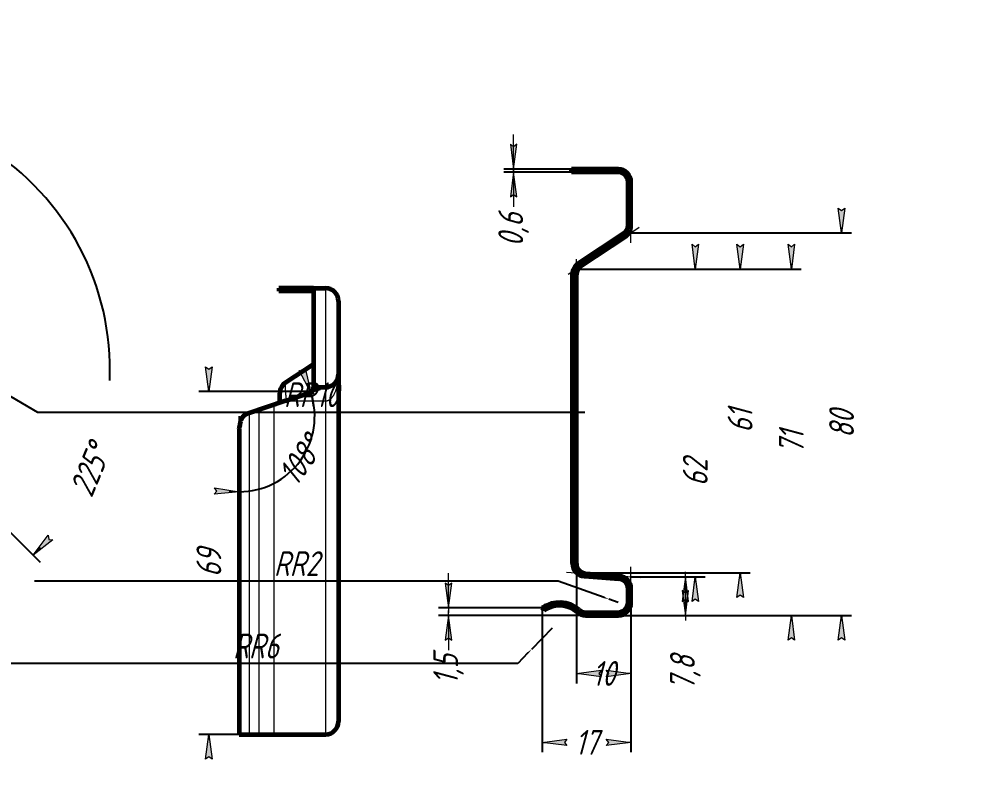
# Model space of a CAD drawing. Header units: millimetres. Extents: x 0 to 420, y 0 to 297.
# Drawn here: x 228.5 to 420, y 146.2 to 297 of the extents above; entities that cross this region are included whole.
import ezdxf

# ---------------------------------------------------------------- set-up
doc = ezdxf.new("R2010")
doc.units = ezdxf.units.MM
doc.linetypes.add('K5LT_BASIC', pattern=[0])
doc.linetypes.add('K5LT_THIN', pattern=[0])
doc.layers.add('Системный слой', color=7, linetype='Continuous')
doc.layers.add('Системный слой (1)', color=7, linetype='Continuous', true_color=0x909090)
doc.styles.add('KDIMTEXTSTYLE', font='GOST_AU.SHX', dxfattribs={"width": 0.96, "oblique": 15, "height": 5})
doc.dimstyles.new('KDIMSTYLE (1.00)', dxfattribs={"dimtxt": 5, "dimasz": 1, "dimexe": 2, "dimexo": 0, "dimgap": 1, "dimtad": 1, "dimtxsty": 'KDIMTEXTSTYLE', "dimsah": 1, "dimcen": 0, "dimdle": 1, "dimadec": 0, "dimazin": 0, "dimtfac": 0.667, "dimtmove": 0, "dimatfit": 3, "dimfxl": 1, "dimtvp": 1, "dimtolj": 1, "dimtzin": 0, "dimarcsym": 0})

# ---------------------------------------------------------------- blocks, each defined once
blk = doc.blocks.new('KDIMARROW_01')
at = {"layer": 'Системный слой'}
blk.add_hatch(color=0, dxfattribs=at).paths.add_polyline_path([(0, 0), (-5, 0.658262491226197), (-4.5, 5.51091059616309e-16), (-5, -0.6582624912261956)])
at = {"layer": 'Системный слой', "color": 0, "linetype": 'K5LT_THIN', "lineweight": 18}
for p, q in [((-4.5, 5.51091059616309e-16), (-5, 0.658262491226197)), ((-5, 0.658262491226197), (0, 0)), ((0, 0), (-5, -0.6582624912261956)), ((-5, -0.6582624912261956), (-4.5, 5.51091059616309e-16))]:
    blk.add_line(p, q, dxfattribs=at)
at = {"layer": 'Системный слой (1)', "color": 0, "linetype": 'K5LT_THIN', "lineweight": 18}
blk.add_line((0, 0), (-1, 0), dxfattribs=at)
blk = doc.blocks.new('U6')
at = {"layer": 'Системный слой (1)', "color": 7, "linetype": 'K5LT_THIN', "lineweight": 18}
for p, q in [((353.5164846010287, 254.9620083883978), (350.7785806988948, 253.1464102596367)), ((351.8496716003999, 251.8566874300626), (351.8496716003999, 255.2493693577981))]:
    blk.add_line(p, q, dxfattribs=at)
blk = doc.blocks.new('U7')
at = {"layer": 'Системный слой (1)', "color": 7, "linetype": 'K5LT_THIN', "lineweight": 18}
for p, q in [((341.7443506420648, 247.1555019691034), (339.1828585997711, 245.4568886046241)), ((340.8496716003999, 245.4886889684746), (340.8496716003999, 248.5622095629593))]:
    blk.add_line(p, q, dxfattribs=at)
blk = doc.blocks.new('U8')
at = {"layer": 'Системный слой (1)', "color": 7, "linetype": 'K5LT_THIN', "lineweight": 18}
for p, q in [((340.8496716003999, 183.3304346661019), (340.8496716003999, 187.1902624012237)), ((338.8549399664823, 185.4755060576595), (342.7046002095403, 185.1955307672553))]:
    blk.add_line(p, q, dxfattribs=at)
blk = doc.blocks.new('U9')
at = {"layer": 'Системный слой (1)', "color": 7, "linetype": 'K5LT_THIN', "lineweight": 18}
for p, q in [((351.8496716003999, 182.1126586104436), (351.8496716003999, 186.530434666102)), ((349.438264407348, 184.7058097346875), (353.8444032343175, 184.3853632745443))]:
    blk.add_line(p, q, dxfattribs=at)
blk = doc.blocks.new('KDIMARROW_02')
at = {"layer": 'Системный слой'}
blk.add_hatch(color=0, dxfattribs=at).paths.add_polyline_path([(4.5, -5.51091059616309e-16), (5, 0.6582624912261956), (0, 0), (5, -0.658262491226197)])
at = {"layer": 'Системный слой', "color": 0, "linetype": 'K5LT_THIN', "lineweight": 18}
for p, q in [((5, 0.6582624912261956), (0, 0)), ((0, 0), (5, -0.658262491226197)), ((0, 0), (7, -8.572527594031472e-16)), ((4.5, -5.51091059616309e-16), (5, 0.6582624912261956)), ((5, -0.658262491226197), (4.5, -5.51091059616309e-16))]:
    blk.add_line(p, q, dxfattribs=at)
at = {"layer": 'Системный слой (1)', "color": 0, "linetype": 'K5LT_THIN', "lineweight": 18}
blk.add_line((0, 0), (-1, 0), dxfattribs=at)

msp = doc.modelspace()

# ---------------------------------------------------------------- hatches: boundary and pattern name
at = {"layer": 'Системный слой (1)'}
h = msp.add_hatch(dxfattribs=at)
h.set_pattern_fill('', angle=45, style=0, pattern_type=0)
h.set_pattern_definition([(45, (0, 0), (-1.060660171779821, 1.060660171779821), [])])
h.paths.add_polyline_path([(351.2496716003999, 182.1126586104436), (351.2496716003999, 179.3304346661019), (350.663885162773, 177.9162211037288), (349.2496716003999, 177.3304346661019), (342.6985679537347, 177.3304346661019), (341.3756490678255, 177.8304727928182), (338.6278253248132, 179.2050507925467), (335.55984583972, 179.0392138875854), (333.9440186693994, 178.230434666102), (334.2965242134497, 177.7316514196812), (337.0369646354632, 178.7165302413613), (339.8903744262536, 178.1351073609881), (340.9972604724752, 177.3804627527829), (342.7170306714457, 176.730434666102), (349.2496716003999, 176.7304346661019), (351.0881492314849, 177.4919570350169), (351.8496716003999, 179.330434666102), (351.8496716003999, 182.1126586104436), (351.0881492314849, 183.9511362415286), (349.438264407348, 184.7058097346875), (342.7046002088423, 185.1955307673061), (341.3366023706829, 185.8823551009598), (340.8496716003999, 187.1902624012237), (340.8496716003999, 245.4886889684746), (341.4354580380268, 246.9029025308477), (341.7443506420648, 247.1555019691034), (350.7785806988948, 253.1464102596367), (351.8177902306313, 254.8434547102937), (351.8496716003999, 255.2493693577981), (351.8496716003999, 264.1304346661019), (351.0881492314849, 265.9689122971869), (349.2496716003999, 266.7304346661019), (339.8496716003999, 266.7304346661019), (339.8496716003999, 266.1304346661019), (349.2496716003999, 266.1304346661019), (350.663885162773, 265.544648228475), (351.2496716003999, 264.130434666102), (351.2496716003999, 255.4077291261248), (350.663885162773, 253.9935155637517), (350.3537106441733, 253.7400667532736), (341.214420843574, 247.6896017816584), (340.1018160731634, 246.0397451384263), (340.0496716003999, 245.5216406968991), (340.0496716003999, 187.2048078557692), (340.8111939693149, 185.3663302246841), (342.461078791375, 184.6116567316763), (349.3947429919576, 184.1073902443612), (350.762740830117, 183.4205659107075)])

# ---------------------------------------------------------------- linework, layer by layer
at = {"layer": 'Системный слой (1)', "color": 150, "linetype": 'K5LT_BASIC', "lineweight": 60, "true_color": 0x0080ff}
for p, q in [((349.2496716003999, 266.7304346661019), (339.8496716003999, 266.7304346661019)), ((339.8496716003999, 266.1304346661019), (339.8496716003999, 266.7304346661019)), ((349.2496716003999, 266.1304346661019), (339.8496716003999, 266.1304346661019)), ((351.2496716003999, 255.4077291261248), (351.2496716003999, 264.130434666102)), ((351.8496716003999, 255.2493693577981), (351.8496716003999, 264.1304346661019)), ((350.3537106441733, 253.7400667532736), (341.214420843574, 247.6896017816584)), ((350.7785806988948, 253.1464102596367), (341.7443506420648, 247.1555019691034)), ((340.0496716003999, 187.2048078557692), (340.0496716003999, 245.5216406968991)), ((340.8496716003999, 187.1902624012237), (340.8496716003999, 245.4886889684746)), ((287.8570952589442, 242.7304346661019), (280.8570952589442, 242.7304346661019)), ((280.8570952589442, 242.7304346661019), (280.8570952589442, 242.1304346661019)), ((287.8570952589442, 242.1304346661019), (280.8570952589442, 242.1304346661019)), ((287.8570952589442, 242.7304346661019), (290.2570952589442, 242.7304346661019)), ((287.8570952589442, 242.7304346661019), (287.8570952589442, 222.7304346661019)), ((292.8570952589442, 240.1304346661019), (292.8570952589442, 225.3304346661019)), ((282.2218445022826, 223.6896017817672), (287.8570952589442, 227.4202950909139)), ((292.8551672654297, 225.2303254801269), (292.8562316138652, 225.263425647842)), ((292.8570952589442, 225.3304346661019), (292.8570952589442, 155.330434666102)), ((282.2217072826765, 223.6895098327752), (282.2218445022826, 223.6896017817672)), ((287.8570952589442, 222.7304346661019), (290.2570952589442, 222.7304346661019)), ((287.8570952589442, 221.8749533801389), (287.8570952589442, 222.7304346661019)), ((292.4682535254616, 223.9626703880156), (292.4675056027178, 223.9614620176759)), ((281.0570952589442, 219.6082867134722), (281.0570952589442, 221.5216406968991)), ((282.1803329680549, 219.9826992831758), (287.8570952589442, 221.8749533801389)), ((282.1803329680549, 219.9826992831758), (274.6632129857317, 217.476992622401)), ((272.8570952589442, 214.2726532358843), (272.8570952589442, 152.730434666102)), ((342.461078791375, 184.6116567316763), (349.3947429919576, 184.1073902443612)), ((342.7046002095403, 185.1955307672553), (349.438264407348, 184.7058097346875)), ((351.2496716003999, 179.330434666102), (351.2496716003999, 182.1126586104436)), ((351.8496716003999, 179.330434666102), (351.8496716003999, 182.1126586104436)), ((333.9440186693994, 178.230434666102), (334.2975741707248, 177.7301657661726)), ((342.6985679537347, 177.3304346661019), (349.2496716003999, 177.3304346661019)), ((342.7170306714457, 176.730434666102), (349.2496716003999, 176.730434666102)), ((272.8570952589442, 152.7304346661019), (290.2570952589442, 152.7304346661019))]:
    msp.add_line(p, q, dxfattribs=at)
at = {"layer": 'Системный слой (1)', "color": 7, "linetype": 'K5LT_THIN', "lineweight": 18}
for p, q in [((290.2570952589442, 242.7304346661019), (290.2570952589442, 222.7304346661019)), ((282.2217072826765, 223.6895098327752), (282.2218445022826, 223.6896017817672)), ((279.8570952589442, 219.2082867134721), (279.8570952589442, 152.7304346661019)), ((282.1803329680549, 219.9826992831758), (290.2570952589442, 219.9826992831758)), ((290.2570952589442, 219.9826992831758), (290.2570952589442, 152.7304346661019)), ((274.8570952589442, 217.5416200468052), (274.8570952589442, 152.7304346661019)), ((276.8570952589442, 152.7304346661019), (276.8570952589442, 218.208286713472))]:
    msp.add_line(p, q, dxfattribs=at)
at = {"layer": 'Системный слой (1)', "color": 150, "linetype": 'K5LT_BASIC', "lineweight": 60, "true_color": 0x0080ff}
for centre, radius, start, end in [((349.2496716003999, 264.1304346661019), 2.6, 0, 90), ((349.2496716003999, 264.1304346661019), 2, 0, 90), ((349.2496716003999, 255.4077291261248), 2, 303.5056712207182, 0), ((349.2496716003999, 255.2493693577981), 2.6, 306.0181825837372, 0), ((342.6496716003999, 245.5216406968991), 2.6, 123.5056712207182, 180), ((342.8496716003999, 245.4886889684746), 2, 123.5497251037103, 180), ((290.2570952589442, 240.1304346661019), 2.6, 0, 90), ((290.2570952589442, 225.3304346661019), 2.6, 270, 0), ((283.6570952589443, 221.5216406968991), 2.6, 123.5056712207182, 180), ((283.6583081361513, 221.5209880542585), 2.601212962915867, 123.5236089400739, 162.0724804930696), ((283.6583081361513, 221.5209880542585), 2.601212962915871, 123.5236089400738, 162.0724804917031), ((271.5009353255634, 226.9638256029059), 10, 286.6278307568699, 288.434948822922), ((342.6496716003999, 187.2048078557692), 2.6, 180, 265.8403577062875), ((342.8496716003999, 187.1902624012237), 2, 180, 265.8403577062875), ((349.2496716003999, 182.1126586104436), 2, 0, 85.84035770628746), ((349.2496716003999, 182.1126586104436), 2.6, 0, 85.84035770628765), ((337.406892410098, 173.3305871729671), 6, 48.58872659098112, 125.250030408339), ((337.4254300592288, 173.3305210866588), 5.4, 48.58944214758016, 125.4102515536729), ((334.4496716003999, 176.730434666102), 2, 89.59148536292956, 90), ((349.2496716003999, 179.3304346661019), 2, 270, 0), ((349.2496716003999, 179.3304346661019), 2.6, 270, 0), ((342.7170306714457, 179.330434666102), 2.6, 228.5894421475801, 270), ((342.6985679537347, 179.3304346661019), 2, 228.5887265909811, 270.0000000000001), ((290.2570952589442, 155.3304346661019), 2.6, 270, 0)]:
    msp.add_arc(centre, radius, start, end, dxfattribs=at)
at = {"layer": 'Системный слой (1)', "color": 7, "linetype": 'K5LT_THIN', "lineweight": 18}
for points, knots in [([(290.2570952589442, 219.9826992831758), (290.3203904038029, 219.9846914942979), (290.4361140186692, 219.9903625289764), (290.5907426281655, 220.0228471491485), (290.7170885337341, 220.062179721542), (290.8205093865586, 220.1038061939774), (290.9080827923012, 220.1457372522245), (290.991799794511, 220.1915868390963), (291.088968200845, 220.251684359212), (291.2035195913812, 220.3338690639955), (291.3267443220007, 220.4368586976788), (291.4448017665553, 220.55049042185), (291.5539686905164, 220.6692201546979), (291.6542208984723, 220.7908117203643), (291.7450004024837, 220.9123916280739), (291.8276743217048, 221.0331469782664), (291.9108583147989, 221.165100073819), (292.0010346634577, 221.3207090618316), (292.1065833890813, 221.5231210280316), (292.2187058868996, 221.7663936672834), (292.3317034968571, 222.0490107683023), (292.4339250593056, 222.3454692786708), (292.5307568164702, 222.6731240173876), (292.6214596877485, 223.0388208222255), (292.7055127717365, 223.4614635714225), (292.7786417813534, 223.9495952275182), (292.8284689798717, 224.4556934357902), (292.8527508976979, 224.926214201485), (292.8570952589442, 225.2074588428008), (292.8570952589442, 225.3304346661019)], [0, 0, 0, 0, 0.7963715306545559, 1.46573922229025, 2.014195544904608, 2.493220266413625, 2.902813386817302, 3.273718705387902, 3.75406577636093, 4.419535758627635, 5.155557086485374, 5.899408079012683, 6.625571809757935, 7.355953440061212, 8.065296492074896, 8.72580797506425, 9.39331802412204, 10.234012371862, 11.24187741696398, 12.60690130007297, 14.01306336805809, 15.55116356441987, 17.06384470264885, 18.88301855306069, 20.93295887852871, 23.23121547478051, 25.95877795650281, 28.23176638153036, 30, 30, 30, 30]), ([(282.3755990644459, 220.0477879819728), (282.366954149399, 220.1489319636798), (282.3448215311334, 220.4104144124294), (282.3135787615389, 220.7906989495392), (282.2820734292745, 221.1856007991479), (282.2538241616479, 221.5749966681272), (282.2253063366364, 222.0032989896993), (282.1992692100659, 222.4541175425761), (282.1816246272348, 222.8563788930196), (282.174357222415, 223.1630348601148), (282.1752448891457, 223.3764163673693), (282.1817582954762, 223.5246716393877), (282.1928780927119, 223.6202346492009), (282.2063517685136, 223.6715789886928), (282.2173421578528, 223.6865497279247), (282.2217072826765, 223.6895098327752)], [0, 0, 0, 0, 0.7465651104841712, 1.958404409574458, 2.971950505510743, 4.009114423603674, 5.361101675409085, 7.014887180343995, 8.785358197773808, 10.38128362193388, 11.72168050610434, 12.92969832153801, 14.152595027817, 15.17890049370284, 16, 16, 16, 16]), ([(290.2570952589442, 222.7304346661019), (290.2570969519185, 222.7303346804338), (290.2571181107033, 222.7290850599684), (290.2570253092511, 222.7233580618226), (290.2574351772666, 222.712555168049), (290.2590155315696, 222.6977591294776), (290.2541526016507, 222.6766344811092), (290.2457952556607, 222.655693640756), (290.2384430616639, 222.6274572777408), (290.2361414437454, 222.5985958843023), (290.2348493222978, 222.5710894741256), (290.2338401754542, 222.5470341975031), (290.2317974864289, 222.5256208300616), (290.228513900823, 222.5011177627963), (290.2264427202842, 222.4748322002878), (290.2272017998208, 222.4490631262924), (290.2321427477336, 222.4242644412812), (290.2408750536868, 222.398094897604), (290.249826072946, 222.3718587875779), (290.2563068585192, 222.3465371853699), (290.2591870853985, 222.321098395946), (290.2601342232119, 222.2911809689764), (290.259089086076, 222.2565334138689), (290.257369994744, 222.2202429847661), (290.2570243858409, 222.1847658387019), (290.2571271482167, 222.1424509526904), (290.2570769446845, 222.0765649843457), (290.2571093873539, 221.9482637686515), (290.2570765820188, 221.8109018271952), (290.257106915525, 221.6929050787612), (290.2570673546207, 221.6442867333452), (290.2572087157178, 221.5995810551913), (290.2587430420388, 221.5507445127309), (290.2599991984548, 221.5001112560643), (290.2596370511312, 221.4539882438229), (290.2576941924538, 221.4148114840683), (290.2537412598123, 221.3793912806676), (290.2475700058413, 221.3425087228109), (290.2399654094332, 221.3021702524402), (290.2327597881452, 221.2604630795073), (290.2281048372565, 221.2196324562217), (290.2265921871434, 221.1778246642748), (290.2270694788702, 221.1309863278182), (290.2294437690019, 221.0787247310717), (290.2324428366213, 221.0242440696306), (290.2340611101462, 220.9695917002739), (290.234952973243, 220.9117964392865), (290.2359517071049, 220.8488159040168), (290.2374503462531, 220.7832471219128), (290.2399520228759, 220.7175006348269), (290.2445295630023, 220.6520258629588), (290.2498764372571, 220.5854076313724), (290.2555342650306, 220.5084943181089), (290.2584383426192, 220.4240273093138), (290.2579801383521, 220.3296167299652), (290.2569874056106, 220.2454788988556), (290.2571255203313, 220.1649275729117), (290.2570804869737, 220.0808652093306), (290.2570952589442, 220.0184600997513), (290.2570952589442, 219.9826992831758)], [0, 0, 0, 0, 1.520682990995796, 2.851040344012504, 4.210713682839045, 6.441273218538383, 7.323026188859187, 9.172630248222427, 10.56059362745257, 11.98005488324877, 13.3473436065216, 14.11237964270225, 14.8552245069881, 15.77745517841585, 16.74617453036845, 17.52759913046523, 18.27745379023686, 19.06577474087523, 19.89113159185581, 20.55828662405471, 21.18867446546685, 21.95538327746167, 22.90884176032104, 23.81178763223982, 24.60410328609008, 25.42196792724413, 26.72686121412329, 28.98358249669777, 33.48896703764139, 34.59384391384621, 35.32472183124599, 36.05189785443946, 36.91561012734771, 37.81847147834274, 38.59607422267684, 39.20283332778946, 39.74296007475959, 40.32544225769779, 40.99290921422999, 41.68470329315564, 42.31211881722734, 42.91453969170593, 43.62860641722015, 44.46651336102753, 45.29099798213121, 46.08027752638175, 46.90697519195443, 47.85001622279528, 48.84384766018085, 49.75915476813337, 50.68822555989745, 51.65279332789402, 52.59874731399196, 53.94568857305796, 55.20182404942988, 56.53534641972591, 57.43436661583478, 58.53087698804742, 60, 60, 60, 60])]:
    msp.add_open_spline(points, degree=3, knots=knots, dxfattribs=at)
at = {"layer": 'Системный слой (1)', "color": 150, "linetype": 'K5LT_BASIC', "lineweight": 60, "true_color": 0x0080ff}
for points, knots in [([(292.7478515860038, 224.5846914668531), (292.7587633230027, 224.6211237508261), (292.7687857190276, 224.6575165304675), (292.8058434745706, 224.8042757138279), (292.8260083532927, 224.9145385937672), (292.8393247263957, 225.0269604145757), (292.8396007340618, 225.0293182076218), (292.8398789097939, 225.0317230779758)], [19.24689383084441, 19.24689383084441, 19.24689383084441, 19.24689383084441, 20.70906192187001, 20.70906192187001, 25.14557769141822, 25.14557769141822, 25.24062764081192, 25.24062764081192, 25.24062764081192, 25.24062764081192]), ([(272.8570952589442, 214.2726532358843), (272.8998380424205, 214.5549989272548), (272.9999709208562, 215.0139716545422), (273.1307215188833, 215.6885136393245), (273.3980546304434, 216.5692646888756), (273.816488143189, 217.218934534932), (274.3624736025729, 217.3819886866765)], [0, 0, 0, 0, 0.9464463274365894, 1.558726026543827, 2.277526947581514, 4, 4, 4, 4])]:
    msp.add_open_spline(points, degree=3, knots=knots, dxfattribs=at)

# ---------------------------------------------------------------- block references
at = {"layer": 'Системный слой (1)'}
for name in ['U6', 'U7', 'U8', 'U9']:
    msp.add_blockref(name, (0, 0), dxfattribs=at)

# ---------------------------------------------------------------- dimensions: what is measured, and where the dimension line sits
at = {"layer": 'Системный слой (1)', "color": 7}
for base, p1, p2, location in [((328.1925768633577, 266.1304346661019), (339.8496716003999, 266.7304346661019), (339.8496716003999, 266.1304346661019), (328.1925768633577, 254.5182684063363)), ((362.8094481596902, 176.7304346661019), (351.8496716003999, 184.5304346661019), (349.2496716003999, 176.7304346661019), (362.8094481596902, 165.1242684063363)), ((315.0473112408476, 176.730434666102), (333.9440186693994, 178.230434666102), (342.7170306714457, 176.730434666102), (315.0473112408476, 165.8488723186898))]:
    msp.add_linear_dim(base=base, p1=p1, p2=p2, angle=90, location=location, dimstyle='KDIMSTYLE (1.00)', override={"dimexo": 0, "dimpost": '\\H5.0;\\W0.965;\\Q15;<>', "dimblk1": 'KDIMARROW_02', "dimblk2": 'KDIMARROW_02', "dimse1": 0, "dimse2": 0, "dimclrt": 7, "dimtolj": 1}, dxfattribs=at).render()
for base, p1, p2, location, text in [((394.3089518345981, 176.730434666102), (351.8496716003999, 253.8566874300626), (349.2496716003999, 176.730434666102), (394.3089518345981, 215.2935610480823), '\\H5.0;\\W0.965;\\Q15;\\H5.0;\\W0.965;\\Q15;\\Q15;80'), ((384.1853464732476, 176.7304346661019), (340.8496716003999, 246.5622095629593), (349.2496716003999, 176.730434666102), (384.1853464732476, 211.6463221145306), '\\H5.0;\\W0.965;\\Q15;\\H5.0;\\W0.965;\\Q15;\\Q15;71'), ((373.8549535262456, 185.3304346661019), (340.8496716003999, 246.5622095629593), (340.8496716003999, 185.3304346661019), (373.8549535262456, 215.9463221145306), '\\H5.0;\\W0.965;\\Q15;\\H5.0;\\W0.965;\\Q15;\\Q15;61'), ((364.8094481596902, 184.5304346661019), (340.8496716003999, 246.5622095629593), (351.8496716003999, 184.5304346661019), (364.8094481596902, 205.5304346661019), '\\H5.0;\\W0.965;\\Q15;\\H5.0;\\W0.965;\\Q15;\\Q15;62'), ((266.7362783244951, 152.7304346661019), (287.8570952589442, 221.8749533801389), (272.8570952589442, 152.7304346661019), (266.7362783244951, 187.3026940231204), '\\H5.0;\\W0.965;\\Q15;\\H5.0;\\W0.965;\\Q15;\\Q15;69')]:
    msp.add_linear_dim(base=base, p1=p1, p2=p2, angle=90, location=location, text=text, dimstyle='KDIMSTYLE (1.00)', override={"dimexo": 0, "dimblk1": 'KDIMARROW_01', "dimblk2": 'KDIMARROW_01', "dimse1": 0, "dimse2": 0, "dimclrt": 7, "dimtolj": 1}, dxfattribs=at).render()
msp.add_angular_dim_2l(base=(141.0323094099361, 226.7780705365641), line1=((193.9168904938862, 226.2490600280324), (191.4316188928921, 226.2490669387298)), line2=((193.9168904938862, 226.2490600280324), (202.5629975237333, 217.6029529981854)), location=(242.7782888135467, 206.0099265784373), dimstyle='KDIMSTYLE (1.00)', override={"dimpost": '\\H5.0;\\W0.965;\\Q15;<>', "dimblk1": 'KDIMARROW_01', "dimblk2": 'KDIMARROW_01', "dimclrt": 7, "dimtolj": 1}, dxfattribs=at).render()
for center, radius, location in [((214.9165901816818, 227.7304346661019), 9.999999999999961, (232.1659823807117, 217.7304346661019)), ((349.2496716003999, 179.3304346661019), 2.0000000000000275, (337.1691444416219, 183.6625803961381)), ((335.9676815570896, 174.1637627667181), 6.000000000000011, (329.0120129800619, 167.0502797674325))]:
    msp.add_radius_dim(center=center, radius=radius, location=location, dimstyle='KDIMSTYLE (1.00)', override={"dimtih": 1, "dimtoh": 1, "dimpost": '\\H5.0;\\W0.965;\\Q15;R<>', "dimblk2": 'KDIMARROW_01', "dimclrt": 7, "dimtmove": 1, "dimtolj": 1}, dxfattribs=at).render()
msp.add_angular_dim_2l(base=(287.3425844862642, 221.5430292965325), line1=((272.8570952589442, 216.8749533801385), (282.1803329680549, 219.9826992831758)), line2=((272.8570952589442, 216.8749533801385), (272.8570952589442, 214.2726532358843)), location=(285.2034532386418, 207.9762020321583), text='\\H5.0;\\W0.965;\\Q15;\\H5.0;\\W0.965;\\Q15;\\Q15;108\\Q15;°\\Q15;', dimstyle='KDIMSTYLE (1.00)', override={"dimblk1": 'KDIMARROW_01', "dimblk2": 'KDIMARROW_01', "dimclrt": 7, "dimtolj": 1}, dxfattribs=at).render()
for base, p1, location, text in [((351.8496716003999, 165.0227608040533), (340.8496716003999, 185.3304346661019), (346.3496716003999, 165.0227608040533), '\\H5.0;\\W0.965;\\Q15;\\H5.0;\\W0.965;\\Q15;\\Q15;10'), ((351.8496716003999, 151.1262834221768), (333.9440186693994, 178.230434666102), (342.8968451348996, 151.1262834221768), '\\H5.0;\\W0.965;\\Q15;\\H5.0;\\W0.965;\\Q15;\\Q15;17')]:
    msp.add_linear_dim(base=base, p1=p1, p2=(351.8496716003999, 179.3304346661019), location=location, text=text, dimstyle='KDIMSTYLE (1.00)', override={"dimexo": 0, "dimblk1": 'KDIMARROW_01', "dimblk2": 'KDIMARROW_01', "dimse1": 0, "dimse2": 0, "dimclrt": 7, "dimtolj": 1}, dxfattribs=at).render()

doc.saveas('drawing.dxf')
